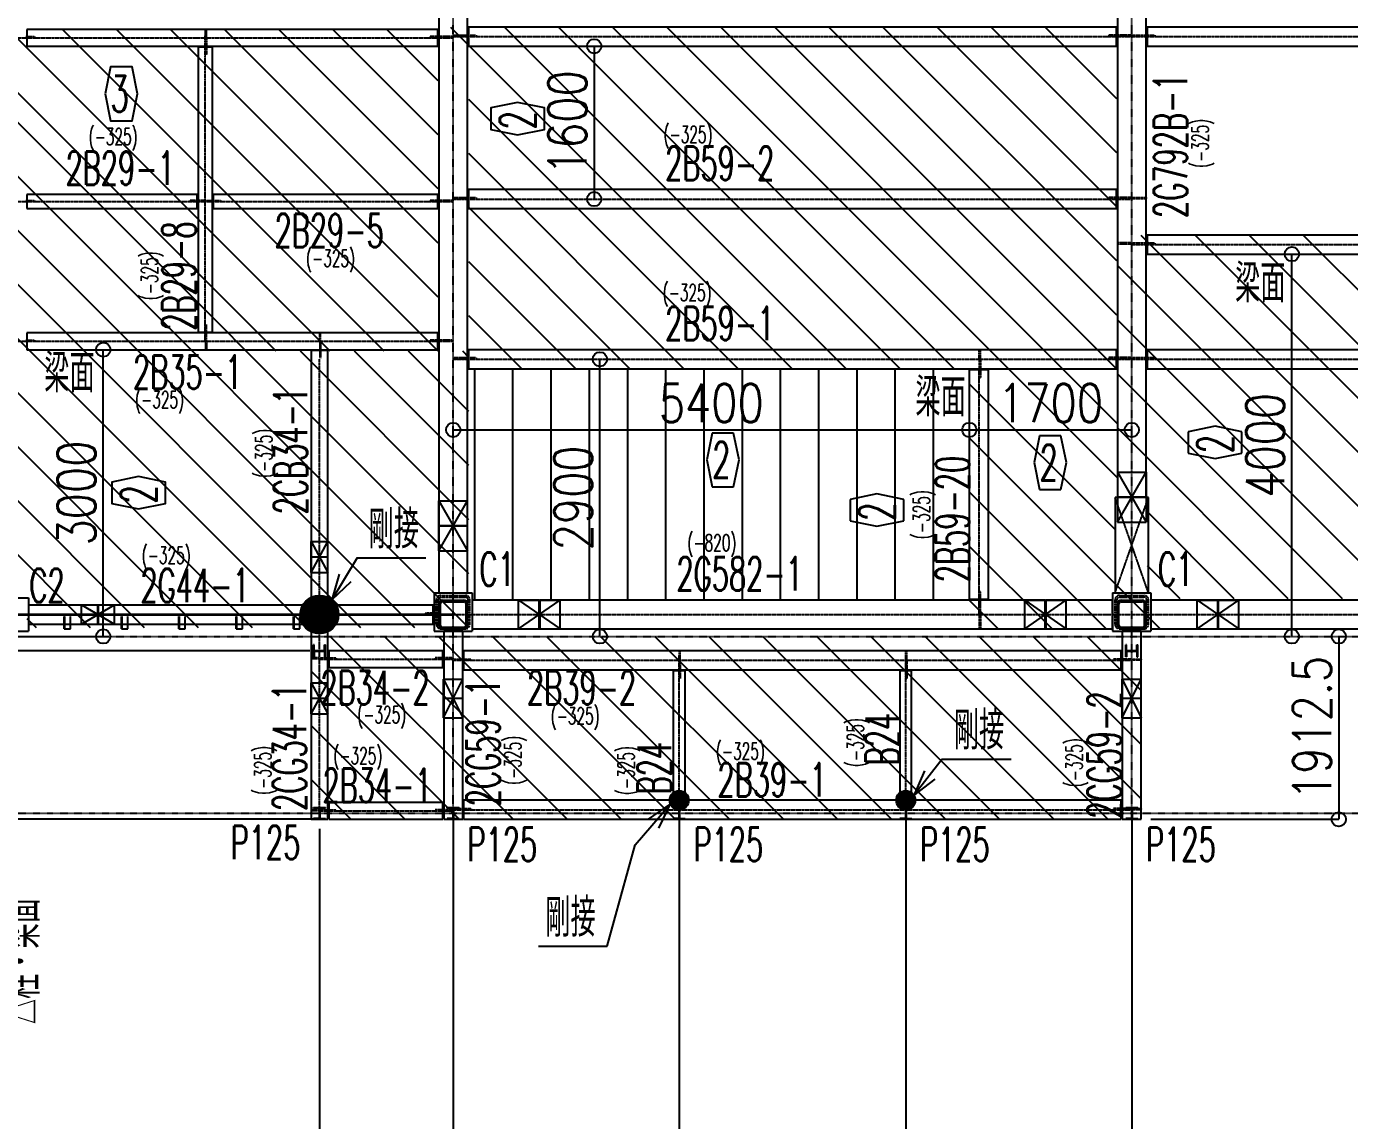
# Model space of a CAD drawing. Header units: millimetres. Extents: x -87051 to 180003, y -2961 to 97158.
# Drawn here: x -79841 to -65997, y 13287 to 24732 of the extents above; entities that cross this region are included whole.
import ezdxf
from ezdxf.enums import TextEntityAlignment as Align

# ---------------------------------------------------------------- set-up
doc = ezdxf.new("R2010")
doc.units = ezdxf.units.MM
doc.header["$LTSCALE"] = 0.2
doc.linetypes.add('CENTER', pattern=[2, 1.25, -0.25, 0.25, -0.25])
doc.linetypes.add('HIDDEN', pattern=[0.375, 0.25, -0.125])
doc.layers.add('梁側', color=7, linetype='Continuous')
doc.styles.get("Standard").update_dxf_attribs({"font": 'simplex.shx', "width": 0.8, "height": 700, "bigfont": 'extfont2.shx'})

msp = doc.modelspace()

# ---------------------------------------------------------------- linework, layer by layer
at = {"color": 8, "linetype": 'CENTER'}
for p, q in [((-75376, 16438.1), (-75376, 49550.6)), ((-68276, 16438.1), (-68276, 49550.6)), ((-80226, 18350.6), (-30273.8, 18350.6)), ((-80226, 16500.6), (-30273.8, 16500.6))]:
    msp.add_line(p, q, dxfattribs=at)
at = {"color": 8, "linetype": 'Continuous'}
for p, q in [((-75526, 28695.6), (-75526, 19510.6)), ((-75226, 19510.6), (-75226, 28695.6)), ((-68426, 28395.6), (-68426, 19810.6)), ((-68126, 19810.6), (-68126, 28395.6)), ((-80029.9, 24700.6), (-76667.4, 21338.1)), ((-79836, 24700.6), (-79836, 24525.6)), ((-75536, 24700.6), (-79836, 24700.6)), ((-79464.2, 24700.6), (-76101.7, 21338.1)), ((-78898.5, 24700.6), (-75536, 21338.1)), ((-78332.9, 24700.6), (-75536, 21903.8)), ((-77767.2, 24700.6), (-75536, 22469.5)), ((-77201.5, 24700.6), (-75536, 23035.2)), ((-76635.8, 24700.6), (-75536, 23600.9)), ((-76070.1, 24700.6), (-75536, 24166.5)), ((-75536, 24525.6), (-75536, 24700.6)), ((-75404.7, 24725.6), (-71830.2, 21151.1)), ((-75226, 24642.6), (-75216, 24642.6)), ((-75216, 24725.6), (-75216, 24525.6)), ((-68436, 24725.6), (-75216, 24725.6)), ((-74839, 24725.6), (-71264.5, 21151.1)), ((-74273.3, 24725.6), (-70698.8, 21151.1)), ((-73707.6, 24725.6), (-70133.1, 21151.1)), ((-73141.9, 24725.6), (-68426, 20009.7)), ((-72576.2, 24725.6), (-68426, 20575.4)), ((-72010.5, 24725.6), (-68436, 21151.1)), ((-71444.9, 24725.6), (-68436, 21716.8)), ((-70879.2, 24725.6), (-68436, 22282.5)), ((-70313.5, 24725.6), (-68436, 22848.2)), ((-69747.8, 24725.6), (-68436, 23413.9)), ((-69182.1, 24725.6), (-68436, 23979.5)), ((-68436, 24525.6), (-68436, 24725.6)), ((-68426, 24642.6), (-68436, 24642.6)), ((-68126, 24642.6), (-68116, 24642.6)), ((-68116, 24725.6), (-68116, 24525.6)), ((-60436, 24725.6), (-68116, 24725.6)), ((-79846, 24625.6), (-79836, 24625.6)), ((-79846, 24616.6), (-79836, 24616.6)), ((-79836, 24525.6), (-75536, 24525.6)), ((-77896, 24515.6), (-78045, 24515.6)), ((-78045, 24515.6), (-78045, 21535.6)), ((-77967.8, 24525.6), (-77967.8, 24515.6)), ((-77958.8, 24525.6), (-77958.8, 24515.6)), ((-77896, 21535.6), (-77896, 24515.6)), ((-75526, 24625.6), (-75536, 24625.6)), ((-75526, 24616.6), (-75536, 24616.6)), ((-75226, 24630.6), (-75216, 24630.6)), ((-75216, 24525.6), (-68436, 24525.6)), ((-73900.6, 24525.6), (-73900.6, 22925.6)), ((-68441.4, 24550.6), (-68436, 24545.2)), ((-68426, 24630.6), (-68436, 24630.6)), ((-68126, 24630.6), (-68116, 24630.6)), ((-68116, 24525.6), (-60436, 24525.6)), ((-80146, 24251.1), (-77233.1, 21338.1)), ((-75216, 23971.3), (-72395.8, 21151.1)), ((-80146, 23941.3), (-75215, 19010.2)), ((-75216, 23405.6), (-72961.5, 21151.1)), ((-80146, 23375.6), (-75215, 18444.5)), ((-75216, 23025.1), (-75216, 22826.1)), ((-68436, 23025.1), (-75216, 23025.1)), ((-68436, 22826.1), (-68436, 23025.1)), ((-79846, 22912.4), (-79836, 22912.4)), ((-79846, 22903.4), (-79836, 22903.4)), ((-79836, 22975.1), (-79836, 22826.1)), ((-78055, 22975.1), (-79836, 22975.1)), ((-78055, 22826.1), (-78055, 22975.1)), ((-78045, 22912.4), (-78055, 22912.4)), ((-78045, 22903.4), (-78055, 22903.4)), ((-77896, 22912.4), (-77886, 22912.4)), ((-77896, 22903.4), (-77886, 22903.4)), ((-77886, 22975.1), (-77886, 22826.1)), ((-75536, 22975.1), (-77886, 22975.1)), ((-75536, 22826.1), (-75536, 22975.1)), ((-75526, 22912.4), (-75536, 22912.4)), ((-75526, 22903.4), (-75536, 22903.4)), ((-75226, 22942.6), (-75216, 22942.6)), ((-75226, 22930.6), (-75216, 22930.6)), ((-68426, 22942.6), (-68436, 22942.6)), ((-68426, 22930.6), (-68436, 22930.6)), ((-80146, 22809.9), (-75780.6, 18444.5)), ((-79836, 22826.1), (-78055, 22826.1)), ((-77886, 22826.1), (-75536, 22826.1)), ((-75216, 22839.9), (-73527.2, 21151.1)), ((-75216, 22826.1), (-68436, 22826.1)), ((-68179.8, 22549.6), (-64379.2, 18748.9)), ((-68126, 22467.1), (-68116, 22467.1)), ((-68126, 22455.1), (-68116, 22455.1)), ((-68116, 22549.6), (-68116, 22350.6)), ((-60436, 22549.6), (-68116, 22549.6)), ((-67614.2, 22549.6), (-63813.5, 18748.9)), ((-67048.5, 22549.6), (-63247.8, 18748.9)), ((-66482.8, 22549.6), (-62682.1, 18748.9)), ((-68116, 22350.6), (-60436, 22350.6)), ((-66600.2, 18350.6), (-66600.2, 22350.6)), ((-80146, 22244.2), (-76346.3, 18444.5)), ((-75216, 22274.3), (-74092.9, 21151.1)), ((-68426, 22230.1), (-64944.9, 18748.9)), ((-80146, 21678.6), (-76912, 18444.5)), ((-75216, 21708.6), (-74658.6, 21151.1)), ((-68426, 21664.4), (-65510.5, 18748.9)), ((-79836, 21525.6), (-79836, 21350.6)), ((-75536, 21525.6), (-79836, 21525.6)), ((-78045, 21535.6), (-77896, 21535.6)), ((-77967.8, 21525.6), (-77967.8, 21535.6)), ((-77958.8, 21525.6), (-77958.8, 21535.6)), ((-75536, 21350.6), (-75536, 21525.6)), ((-79846, 21450.6), (-79836, 21450.6)), ((-79846, 21441.6), (-79836, 21441.6)), ((-79836, 21350.6), (-75536, 21350.6)), ((-79037.9, 18350.6), (-79037.9, 21350.6)), ((-76977.2, 21338.1), (-75215, 19575.9)), ((-76689, 21340.6), (-76863, 21340.6)), ((-76863, 21340.6), (-76863, 19185.1)), ((-76773, 21350.6), (-76773, 21340.6)), ((-76764, 21350.6), (-76764, 21340.6)), ((-76689, 19185.1), (-76689, 21340.6)), ((-76411.5, 21338.1), (-75215, 20141.6)), ((-75845.8, 21338.1), (-75215, 20707.3)), ((-75526, 21450.6), (-75536, 21450.6)), ((-75526, 21441.6), (-75536, 21441.6)), ((-75280.1, 21338.1), (-75215, 21273)), ((-75216, 21350.1), (-75216, 21151.1)), ((-68436, 21350.1), (-75216, 21350.1)), ((-68436, 21151.1), (-68436, 21350.1)), ((-68116, 21350.1), (-68116, 21151.1)), ((-60436, 21350.1), (-68116, 21350.1)), ((-75226, 21267.6), (-75216, 21267.6)), ((-75226, 21255.6), (-75216, 21255.6)), ((-73841.1, 18350.6), (-73841.1, 21250.6)), ((-68426, 21267.6), (-68436, 21267.6)), ((-68426, 21255.6), (-68436, 21255.6)), ((-68126, 21267.6), (-68116, 21267.6)), ((-68126, 21255.6), (-68116, 21255.6)), ((-80146, 21112.9), (-77477.7, 18444.5)), ((-75216, 21151.1), (-68436, 21151.1)), ((-75150.5, 18740.6), (-75150.5, 21151.1)), ((-74750.5, 18740.6), (-74750.5, 21151.1)), ((-74350.5, 18740.6), (-74350.5, 21151.1)), ((-73950.5, 18740.6), (-73950.5, 21151.1)), ((-73550.5, 18740.6), (-73550.5, 21151.1)), ((-73150.5, 18740.6), (-73150.5, 21151.1)), ((-72750.5, 18740.6), (-72750.5, 21151.1)), ((-72350.5, 18740.6), (-72350.5, 21151.1)), ((-71950.5, 18740.6), (-71950.5, 21151.1)), ((-71550.5, 18740.6), (-71550.5, 21151.1)), ((-71150.5, 18740.6), (-71150.5, 21151.1)), ((-70750.5, 18740.6), (-70750.5, 21151.1)), ((-70350.5, 18740.6), (-70350.5, 21151.1)), ((-69777, 21141.1), (-69976, 21141.1)), ((-69976, 21141.1), (-69976, 18740.6)), ((-69871.5, 21151.1), (-69871.5, 21141.1)), ((-69859.5, 21151.1), (-69859.5, 21141.1)), ((-69777, 21141.1), (-69777, 18740.6)), ((-68426, 21098.8), (-66076.2, 18748.9)), ((-68116, 21151.1), (-60436, 21151.1)), ((-69976, 20994.1), (-68451, 19469.1)), ((-80146, 20547.2), (-78043.4, 18444.5)), ((-75376, 20511.9), (-69976, 20511.9)), ((-69976, 20511.9), (-68276, 20511.9)), ((-68426, 20533.1), (-66641.9, 18748.9)), ((-69976, 20428.4), (-67978.3, 18430.6)), ((-80146, 19981.5), (-78609.1, 18444.5)), ((-68426, 20070.6), (-68126, 20070.6)), ((-68426, 20070.6), (-68426, 19545.6)), ((-68426, 20070.6), (-68126, 19545.6)), ((-68426, 19545.6), (-68126, 20070.6)), ((-68126, 20070.6), (-68126, 19545.6)), ((-69976, 19862.7), (-68544, 18430.6)), ((-68101, 19805.6), (-68451, 19805.6)), ((-68451, 19805.6), (-68451, 18805.6)), ((-68426, 19810.6), (-68126, 19810.6)), ((-68101, 18805.6), (-68101, 19805.6)), ((-75526, 19770.6), (-75226, 19770.6)), ((-75526, 19245.6), (-75526, 19770.6)), ((-75526, 19245.6), (-75226, 19770.6)), ((-75526, 19770.6), (-75226, 19245.6)), ((-75226, 19245.6), (-75226, 19770.6)), ((-68426, 19545.6), (-68126, 19545.6)), ((-68116, 19657.4), (-67207.6, 18748.9)), ((-80146, 19415.8), (-79174.8, 18444.5)), ((-75526, 19510.6), (-75226, 19510.6)), ((-75226, 19505.6), (-75526, 19505.6)), ((-75526, 19505.6), (-75526, 18805.6)), ((-75226, 18805.6), (-75226, 19505.6)), ((-76863.5, 19345.1), (-76688.5, 19345.1)), ((-76863.5, 19020.1), (-76863.5, 19345.1)), ((-76863.5, 19020.1), (-76688.5, 19345.1)), ((-76863.5, 19345.1), (-76688.5, 19020.1)), ((-76688.5, 19020.1), (-76688.5, 19345.1)), ((-75526, 19245.6), (-75226, 19245.6)), ((-69976, 19297), (-69109.7, 18430.6)), ((-76863, 19185.1), (-76689, 19185.1)), ((-76689, 19180.1), (-76863, 19180.1)), ((-76863, 19180.1), (-76863, 18679.6)), ((-76689, 18679.6), (-76689, 19180.1)), ((-76381.3, 19171.9), (-76646.9, 18732.8)), ((-76381.3, 19171.9), (-75661.3, 19171.9)), ((-76863.5, 19020.1), (-76688.5, 19020.1)), ((-76568.9, 19001.8), (-76646.9, 18732.8)), ((-68116, 19091.7), (-67773.3, 18748.9)), ((-76646.9, 18732.8), (-76444.9, 18926.7)), ((-80171, 18755.6), (-79821, 18755.6)), ((-79821, 18755.6), (-79821, 18405.6)), ((-76976, 18584.9), (-76780.8, 18780.1)), ((-76975.8, 18570.9), (-76766.8, 18779.9)), ((-76975.1, 18600), (-76795.9, 18779.1)), ((-76974.8, 18557.8), (-76753.7, 18778.9)), ((-76973, 18545.5), (-76741.4, 18777.1)), ((-76972.7, 18616.5), (-76812.4, 18776.8)), ((-76970.6, 18533.7), (-76729.7, 18774.7)), ((-76968.4, 18634.9), (-76830.9, 18772.5)), ((-76967.6, 18522.6), (-76718.5, 18771.7)), ((-76964.1, 18512), (-76707.9, 18768.1)), ((-76960.8, 18656.6), (-76852.6, 18764.9)), ((-76960.1, 18501.8), (-76697.7, 18764.2)), ((-76955.6, 18492.1), (-76688, 18759.7)), ((-76950.8, 18482.8), (-76678.8, 18754.9)), ((-76945.9, 18685.7), (-76881.6, 18750)), ((-76945.5, 18473.9), (-76669.9, 18749.6)), ((-76939.9, 18465.4), (-76661.4, 18744)), ((-76933.9, 18457.3), (-76653.2, 18738)), ((-76927.5, 18449.5), (-76645.5, 18731.6)), ((-76920.8, 18442.1), (-76638, 18724.9)), ((-76913.7, 18435), (-76631, 18717.8)), ((-76906.3, 18428.3), (-76624.3, 18710.4)), ((-76898.5, 18422), (-76617.9, 18702.6)), ((-76890.3, 18416), (-76611.9, 18694.4)), ((-75576, 18805.6), (-75176, 18805.6)), ((-75576, 18805.6), (-75576, 18405.6)), ((-75526, 18805.6), (-75226, 18805.6)), ((-75526, 18470.6), (-75526, 18690.6)), ((-75510, 18470.6), (-75510, 18690.6)), ((-75486, 18730.6), (-75266, 18730.6)), ((-75486, 18714.6), (-75266, 18714.6)), ((-75242, 18470.6), (-75242, 18690.6)), ((-75226, 18470.6), (-75226, 18690.6)), ((-75176, 18805.6), (-75176, 18405.6)), ((-75176, 18730.6), (-75176, 18430.6)), ((-74476, 18730.6), (-75176, 18730.6)), ((-74691, 18730.6), (-74256, 18730.6)), ((-74691, 18430.6), (-74691, 18730.6)), ((-74691, 18430.6), (-74256, 18730.6)), ((-74691, 18730.6), (-74256, 18430.6)), ((-74476, 18430.6), (-74476, 18730.6)), ((-74471, 18730.6), (-74471, 18430.6)), ((-69181, 18730.6), (-74471, 18730.6)), ((-74256, 18430.6), (-74256, 18730.6)), ((-69976, 18740.6), (-69777, 18740.6)), ((-69976, 18731.3), (-69675.3, 18430.6)), ((-69871.5, 18730.6), (-69871.5, 18740.6)), ((-69859.5, 18730.6), (-69859.5, 18740.6)), ((-69396, 18730.6), (-68961, 18730.6)), ((-69396, 18430.6), (-69396, 18730.6)), ((-69396, 18430.6), (-68961, 18730.6)), ((-69396, 18730.6), (-68961, 18430.6)), ((-69181, 18430.6), (-69181, 18730.6)), ((-69176, 18730.6), (-69176, 18430.6)), ((-68476, 18730.6), (-69176, 18730.6)), ((-68961, 18430.6), (-68961, 18730.6)), ((-68476, 18805.6), (-68076, 18805.6)), ((-68476, 18805.6), (-68476, 18405.6)), ((-68476, 18430.6), (-68476, 18730.6)), ((-68451, 18805.6), (-68101, 18805.6)), ((-68426, 18470.6), (-68426, 18690.6)), ((-68410, 18470.6), (-68410, 18690.6)), ((-68386, 18730.6), (-68166, 18730.6)), ((-68386, 18714.6), (-68166, 18714.6)), ((-68142, 18470.6), (-68142, 18690.6)), ((-68126, 18470.6), (-68126, 18690.6)), ((-68076, 18805.6), (-68076, 18405.6)), ((-68076, 18730.6), (-68076, 18430.6)), ((-67376, 18730.6), (-68076, 18730.6)), ((-67591, 18730.6), (-67156, 18730.6)), ((-67591, 18430.6), (-67591, 18730.6)), ((-67591, 18430.6), (-67156, 18730.6)), ((-67591, 18730.6), (-67156, 18430.6)), ((-67376, 18430.6), (-67376, 18730.6)), ((-67371, 18730.6), (-67371, 18430.6)), ((-61181, 18730.6), (-67371, 18730.6)), ((-67156, 18430.6), (-67156, 18730.6)), ((-79996, 18584.1), (-75376, 18584.1)), ((-79996, 18576.1), (-75376, 18576.1)), ((-79821, 18679.6), (-79821, 18480.6)), ((-79096, 18679.6), (-79821, 18679.6)), ((-79266, 18680.1), (-78921, 18680.1)), ((-79266, 18480.1), (-79266, 18680.1)), ((-79266, 18480.1), (-78921, 18680.1)), ((-79266, 18680.1), (-78921, 18480.1)), ((-79096, 18480.6), (-79096, 18679.6)), ((-79091, 18679.6), (-79091, 18480.6)), ((-75586, 18679.6), (-79091, 18679.6)), ((-78921, 18480.1), (-78921, 18680.1)), ((-76881.8, 18410.4), (-76606.3, 18685.9)), ((-76872.9, 18405.1), (-76601.1, 18677)), ((-76863.6, 18400.3), (-76596.2, 18667.7)), ((-76863, 18679.6), (-76689, 18679.6)), ((-76853.9, 18395.9), (-76591.8, 18658)), ((-76843.7, 18391.9), (-76587.8, 18647.8)), ((-76833.1, 18388.4), (-76584.3, 18637.1)), ((-76821.9, 18385.4), (-76581.4, 18626)), ((-76810.2, 18383), (-76579, 18614.2)), ((-76797.8, 18381.3), (-76577.2, 18601.8)), ((-76784.6, 18380.3), (-76576.2, 18588.7)), ((-76780.5, 18679.6), (-76771.5, 18679.6)), ((-76770.6, 18380.2), (-76576.1, 18574.7)), ((-76755.5, 18381.2), (-76577.1, 18559.5)), ((-75586, 18480.6), (-75586, 18679.6)), ((-75576, 18596.1), (-75586, 18596.1)), ((-75576, 18584.1), (-75586, 18584.1)), ((-79836, 18540.1), (-79740.4, 18444.5)), ((-79821, 18480.6), (-79096, 18480.6)), ((-79446, 18430.6), (-79446, 18480.6)), ((-79446, 18430.6), (-79381, 18430.6)), ((-79440, 18430.6), (-79440, 18480.6)), ((-79381, 18430.6), (-79381, 18480.6)), ((-79266, 18480.1), (-78921, 18480.1)), ((-79091, 18480.6), (-75586, 18480.6)), ((-78846, 18430.6), (-78846, 18480.6)), ((-78846, 18430.6), (-78781, 18430.6)), ((-78840, 18430.6), (-78840, 18480.6)), ((-78781, 18430.6), (-78781, 18480.6)), ((-78246, 18430.6), (-78246, 18480.6)), ((-78246, 18430.6), (-78181, 18430.6)), ((-78240, 18430.6), (-78240, 18480.6)), ((-78181, 18430.6), (-78181, 18480.6)), ((-77646, 18430.6), (-77646, 18480.6)), ((-77646, 18430.6), (-77581, 18430.6)), ((-77640, 18430.6), (-77640, 18480.6)), ((-77581, 18430.6), (-77581, 18480.6)), ((-77046, 18430.6), (-77046, 18480.6)), ((-77046, 18430.6), (-76981, 18430.6)), ((-77040, 18430.6), (-77040, 18480.6)), ((-76981, 18430.6), (-76981, 18480.6)), ((-76689, 18480.6), (-76863, 18480.6)), ((-76863, 18480.6), (-76863, 17705.6)), ((-76782, 18480.6), (-76770, 18480.6)), ((-76738.9, 18383.6), (-76579.5, 18543)), ((-76720.3, 18388), (-76584, 18524.4)), ((-76698.4, 18395.8), (-76591.7, 18502.5)), ((-76689, 17705.6), (-76689, 18480.6)), ((-76668.7, 18411.4), (-76607.3, 18472.8)), ((-75486, 18446.6), (-75266, 18446.6)), ((-75486, 18430.6), (-75266, 18430.6)), ((-75176, 18430.6), (-74476, 18430.6)), ((-74691, 18430.6), (-74256, 18430.6)), ((-74471, 18430.6), (-69181, 18430.6)), ((-69396, 18430.6), (-68961, 18430.6)), ((-69176, 18430.6), (-68476, 18430.6)), ((-68386, 18446.6), (-68166, 18446.6)), ((-68386, 18430.6), (-68166, 18430.6)), ((-68076, 18430.6), (-67376, 18430.6)), ((-67591, 18430.6), (-67156, 18430.6)), ((-67371, 18430.6), (-61181, 18430.6)), ((-80171, 18405.6), (-79821, 18405.6)), ((-80126, 18350.6), (-79037.9, 18350.6)), ((-76661.8, 18350.6), (-74749.3, 16438.1)), ((-76096.1, 18350.6), (-74183.6, 16438.1)), ((-75576, 18405.6), (-75176, 18405.6)), ((-75530.5, 18350.6), (-73618, 16438.1)), ((-75276.5, 18405.6), (-75475.5, 18405.6)), ((-75475.5, 18405.6), (-75475.5, 17705.6)), ((-75276.5, 17705.6), (-75276.5, 18405.6)), ((-74964.8, 18350.6), (-73052.3, 16438.1)), ((-74399.1, 18350.6), (-72486.6, 16438.1)), ((-73833.4, 18350.6), (-71920.9, 16438.1)), ((-73267.7, 18350.6), (-71355.2, 16438.1)), ((-72702, 18350.6), (-70789.5, 16438.1)), ((-72136.3, 18350.6), (-70223.8, 16438.1)), ((-71570.7, 18350.6), (-69658.2, 16438.1)), ((-71005, 18350.6), (-69092.5, 16438.1)), ((-70439.3, 18350.6), (-68526.8, 16438.1)), ((-69873.6, 18350.6), (-68176.5, 16653.6)), ((-69307.9, 18350.6), (-68176.5, 17219.2)), ((-68742.2, 18350.6), (-68176.5, 17784.9)), ((-68476, 18405.6), (-68076, 18405.6)), ((-68176.5, 18405.6), (-68375.5, 18405.6)), ((-68375.5, 18405.6), (-68375.5, 17705.6)), ((-68176.5, 17705.6), (-68176.5, 18405.6)), ((-66110.4, 18350.6), (-66110.4, 16438.1)), ((-76876, 18200.6), (-81026, 18200.6)), ((-76838.5, 18138.1), (-76838.5, 18263.1)), ((-76829.5, 18263.1), (-76838.5, 18263.1)), ((-76829.5, 18138.1), (-76838.5, 18138.1)), ((-76829.5, 18211.9), (-76829.5, 18263.1)), ((-76829.5, 18189.4), (-76829.5, 18138.1)), ((-76821.5, 18203.9), (-76730.5, 18203.9)), ((-76821.5, 18197.4), (-76730.5, 18197.4)), ((-76722.5, 18263.1), (-76713.5, 18263.1)), ((-76722.5, 18211.9), (-76722.5, 18263.1)), ((-76722.5, 18189.4), (-76722.5, 18138.1)), ((-76722.5, 18138.1), (-76713.5, 18138.1)), ((-76713.5, 18138.1), (-76713.5, 18263.1)), ((-76679, 18200.6), (-76679, 18026.6)), ((-75485.5, 18200.6), (-76679, 18200.6)), ((-75485.5, 18026.6), (-75485.5, 18200.6)), ((-75266.5, 18200.6), (-75266.5, 18001.6)), ((-68385.5, 18200.6), (-75266.5, 18200.6)), ((-68385.5, 18001.6), (-68385.5, 18200.6)), ((-68338.5, 18138.1), (-68338.5, 18263.1)), ((-68329.5, 18263.1), (-68338.5, 18263.1)), ((-68329.5, 18138.1), (-68338.5, 18138.1)), ((-68329.5, 18211.9), (-68329.5, 18263.1)), ((-68329.5, 18189.4), (-68329.5, 18138.1)), ((-68321.5, 18203.9), (-68230.5, 18203.9)), ((-68321.5, 18197.4), (-68230.5, 18197.4)), ((-68222.5, 18263.1), (-68213.5, 18263.1)), ((-68222.5, 18211.9), (-68222.5, 18263.1)), ((-68222.5, 18189.4), (-68222.5, 18138.1)), ((-68222.5, 18138.1), (-68213.5, 18138.1)), ((-68213.5, 18138.1), (-68213.5, 18263.1)), ((-76689, 18125.6), (-76679, 18125.6)), ((-76689, 18116.6), (-76679, 18116.6)), ((-76679, 18026.6), (-75485.5, 18026.6)), ((-75475.5, 18125.6), (-75485.5, 18125.6)), ((-75475.5, 18116.6), (-75485.5, 18116.6)), ((-75276.5, 18113.6), (-75266.5, 18113.6)), ((-75276.5, 18104.6), (-75266.5, 18104.6)), ((-75266.5, 18001.6), (-68385.5, 18001.6)), ((-73008.5, 18001.6), (-73008.5, 17991.6)), ((-72999.5, 18001.6), (-72999.5, 17991.6)), ((-70638.5, 18001.6), (-70638.5, 17991.6)), ((-70629.5, 18001.6), (-70629.5, 17991.6)), ((-68375.5, 18113.6), (-68385.5, 18113.6)), ((-68375.5, 18104.6), (-68385.5, 18104.6)), ((-76863.5, 17865.6), (-76688.5, 17865.6)), ((-76863.5, 17540.6), (-76863.5, 17865.6)), ((-76863.5, 17540.6), (-76688.5, 17865.6)), ((-76863.5, 17865.6), (-76688.5, 17540.6)), ((-76863, 17986.1), (-75315, 16438.1)), ((-76688.5, 17540.6), (-76688.5, 17865.6)), ((-75476, 17905.6), (-75276, 17905.6)), ((-75476, 17500.6), (-75476, 17905.6)), ((-75476, 17500.6), (-75276, 17905.6)), ((-75476, 17905.6), (-75276, 17500.6)), ((-75276, 17500.6), (-75276, 17905.6)), ((-72949, 17991.6), (-73073, 17991.6)), ((-73073, 17991.6), (-73073, 16637.1)), ((-72949, 16637.1), (-72949, 17991.6)), ((-70579, 17991.6), (-70703, 17991.6)), ((-70703, 17991.6), (-70703, 16637.1)), ((-70579, 16637.1), (-70579, 17991.6)), ((-68376, 17905.6), (-68176, 17905.6)), ((-68376, 17500.6), (-68376, 17905.6)), ((-68376, 17500.6), (-68176, 17905.6)), ((-68376, 17905.6), (-68176, 17500.6)), ((-68176, 17500.6), (-68176, 17905.6)), ((-76863, 17705.6), (-76689, 17705.6)), ((-76689, 17700.6), (-76863, 17700.6)), ((-76863, 17700.6), (-76863, 16438.1)), ((-76689, 16438.1), (-76689, 17700.6)), ((-75475.5, 17705.6), (-75276.5, 17705.6)), ((-75276.5, 17700.6), (-75475.5, 17700.6)), ((-75475.5, 17700.6), (-75475.5, 16438.1)), ((-75276.5, 16438.1), (-75276.5, 17700.6)), ((-68375.5, 17705.6), (-68176.5, 17705.6)), ((-68176.5, 17700.6), (-68375.5, 17700.6)), ((-68375.5, 17700.6), (-68375.5, 16438.1)), ((-68176.5, 16438.1), (-68176.5, 17700.6)), ((-76863.5, 17540.6), (-76688.5, 17540.6)), ((-75476, 17500.6), (-75276, 17500.6)), ((-68376, 17500.6), (-68176, 17500.6)), ((-76863, 17420.5), (-75880.7, 16438.1)), ((-70258.1, 17068.8), (-70555.3, 16688.6)), ((-70258.1, 17068.8), (-69538.1, 17068.8)), ((-70445.8, 16946.3), (-70555.3, 16688.6)), ((-76863, 16854.8), (-76446.4, 16438.1)), ((-70555.3, 16688.6), (-70331.6, 16857)), ((-75266.5, 16637.1), (-75266.5, 16438.1)), ((-68385.5, 16637.1), (-75266.5, 16637.1)), ((-73110.9, 16641.8), (-73015.7, 16737)), ((-73110.6, 16627.9), (-73001.9, 16736.7)), ((-73108.8, 16658), (-73031.9, 16734.9)), ((-73108.7, 16615.7), (-72989.6, 16734.8)), ((-73105.6, 16604.6), (-72978.6, 16731.7)), ((-73101.7, 16679.2), (-73053.2, 16727.8)), ((-73101.5, 16594.6), (-72968.5, 16727.6)), ((-73096.6, 16585.4), (-72959.3, 16722.7)), ((-73090.9, 16576.9), (-72950.9, 16717)), ((-73084.5, 16569.2), (-72943.2, 16710.5)), ((-73077.3, 16562.2), (-72936.2, 16703.4)), ((-73073, 16637.1), (-72949, 16637.1)), ((-73069.5, 16556), (-72929.9, 16695.5)), ((-73060.9, 16550.4), (-72924.3, 16686.9)), ((-73051.5, 16545.7), (-72919.6, 16677.5)), ((-73041.2, 16541.8), (-72915.7, 16667.3)), ((-73029.9, 16538.9), (-72912.8, 16656)), ((-73017.4, 16537.3), (-72911.2, 16643.5)), ((-73015.5, 16637.1), (-73006.5, 16637.1)), ((-73003.1, 16537.4), (-72911.4, 16629.2)), ((-70740.9, 16641.8), (-70645.7, 16737)), ((-70740.6, 16627.9), (-70631.9, 16736.7)), ((-70738.8, 16658), (-70661.9, 16734.9)), ((-70738.7, 16615.7), (-70619.6, 16734.8)), ((-70735.6, 16604.6), (-70608.6, 16731.7)), ((-70731.7, 16679.2), (-70683.2, 16727.8)), ((-70731.5, 16594.6), (-70598.5, 16727.6)), ((-70726.6, 16585.4), (-70589.3, 16722.7)), ((-70720.9, 16576.9), (-70580.9, 16717)), ((-70714.5, 16569.2), (-70573.2, 16710.5)), ((-70707.3, 16562.2), (-70566.2, 16703.4)), ((-70703, 16637.1), (-70579, 16637.1)), ((-70699.5, 16556), (-70559.9, 16695.5)), ((-70690.9, 16550.4), (-70554.3, 16686.9)), ((-70681.5, 16545.7), (-70549.6, 16677.5)), ((-70671.2, 16541.8), (-70545.7, 16667.3)), ((-70659.9, 16538.9), (-70542.8, 16656)), ((-70647.4, 16537.3), (-70541.2, 16643.5)), ((-70645.5, 16637.1), (-70636.5, 16637.1)), ((-70633.1, 16537.4), (-70541.4, 16629.2)), ((-68385.5, 16438.1), (-68385.5, 16637.1)), ((-76838.5, 16563.1), (-76713.5, 16563.1)), ((-76838.5, 16554.1), (-76838.5, 16563.1)), ((-76787.3, 16554.1), (-76838.5, 16554.1)), ((-76779.3, 16546.1), (-76779.3, 16455.1)), ((-76772.8, 16546.1), (-76772.8, 16455.1)), ((-76764.8, 16554.1), (-76713.5, 16554.1)), ((-76713.5, 16554.1), (-76713.5, 16563.1)), ((-76689, 16537.1), (-76679, 16537.1)), ((-76689, 16528.1), (-76679, 16528.1)), ((-76679, 16612.1), (-76679, 16438.1)), ((-75485.5, 16612.1), (-76679, 16612.1)), ((-75485.5, 16438.1), (-75485.5, 16612.1)), ((-75475.5, 16537.1), (-75485.5, 16537.1)), ((-75475.5, 16528.1), (-75485.5, 16528.1)), ((-75438.5, 16563.1), (-75313.5, 16563.1)), ((-75438.5, 16554.1), (-75438.5, 16563.1)), ((-75387.3, 16554.1), (-75438.5, 16554.1)), ((-75379.3, 16546.1), (-75379.3, 16455.1)), ((-75372.8, 16546.1), (-75372.8, 16455.1)), ((-75364.8, 16554.1), (-75313.5, 16554.1)), ((-75313.5, 16554.1), (-75313.5, 16563.1)), ((-75276.5, 16550.1), (-75266.5, 16550.1)), ((-75276.5, 16541.1), (-75266.5, 16541.1)), ((-73471.3, 16169.8), (-73103.4, 16598.9)), ((-73103.4, 16598.9), (-73334.5, 16440.7)), ((-73224.5, 16346.4), (-73103.4, 16598.9)), ((-73073.5, 16563.1), (-72948.5, 16563.1)), ((-73073.5, 16554.1), (-73073.5, 16563.1)), ((-73022.3, 16554.1), (-73073.5, 16554.1)), ((-73014.3, 16546.1), (-73014.3, 16455.1)), ((-73007.8, 16546.1), (-73007.8, 16455.1)), ((-72999.8, 16554.1), (-72948.5, 16554.1)), ((-72986.2, 16540.3), (-72914.2, 16612.2)), ((-72962.7, 16549.6), (-72923.5, 16588.8)), ((-72948.5, 16554.1), (-72948.5, 16563.1)), ((-70703.5, 16563.1), (-70578.5, 16563.1)), ((-70703.5, 16554.1), (-70703.5, 16563.1)), ((-70652.3, 16554.1), (-70703.5, 16554.1)), ((-70644.3, 16546.1), (-70644.3, 16455.1)), ((-70637.8, 16546.1), (-70637.8, 16455.1)), ((-70629.8, 16554.1), (-70578.5, 16554.1)), ((-70616.2, 16540.3), (-70544.2, 16612.2)), ((-70592.7, 16549.6), (-70553.5, 16588.8)), ((-70578.5, 16554.1), (-70578.5, 16563.1)), ((-68375.5, 16550.1), (-68385.5, 16550.1)), ((-68375.5, 16541.1), (-68385.5, 16541.1)), ((-68338.5, 16563.1), (-68213.5, 16563.1)), ((-68338.5, 16554.1), (-68338.5, 16563.1)), ((-68287.3, 16554.1), (-68338.5, 16554.1)), ((-68279.3, 16546.1), (-68279.3, 16455.1)), ((-68272.8, 16546.1), (-68272.8, 16455.1)), ((-68264.8, 16554.1), (-68213.5, 16554.1)), ((-68213.5, 16554.1), (-68213.5, 16563.1)), ((-76779, 16438.1), (-82171.4, 16438.1)), ((-76863, 16438.1), (-76689, 16438.1)), ((-76838.5, 16447.1), (-76838.5, 16438.1)), ((-76787.3, 16447.1), (-76838.5, 16447.1)), ((-76838.5, 16438.1), (-76713.5, 16438.1)), ((-76776, 16338.1), (-76776, 12655.7)), ((-76776, 16338.1), (-76776, 12655.7)), ((-76764.8, 16447.1), (-76713.5, 16447.1)), ((-76713.5, 16447.1), (-76713.5, 16438.1)), ((-76679, 16438.1), (-75485.5, 16438.1)), ((-75475.5, 16438.1), (-75276.5, 16438.1)), ((-75438.5, 16447.1), (-75438.5, 16438.1)), ((-75387.3, 16447.1), (-75438.5, 16447.1)), ((-75438.5, 16438.1), (-75313.5, 16438.1)), ((-75376, 16438.1), (-75376, 12038.1)), ((-75376, 16438.1), (-75376, 12038.1)), ((-75364.8, 16447.1), (-75313.5, 16447.1)), ((-75313.5, 16447.1), (-75313.5, 16438.1)), ((-75266.5, 16438.1), (-68385.5, 16438.1)), ((-73073.5, 16447.1), (-73073.5, 16438.1)), ((-73022.3, 16447.1), (-73073.5, 16447.1)), ((-73073.5, 16438.1), (-72948.5, 16438.1)), ((-73011, 16437.6), (-73011, 12655.7)), ((-73011, 16437.6), (-73011, 12655.7)), ((-72999.8, 16447.1), (-72948.5, 16447.1)), ((-72948.5, 16447.1), (-72948.5, 16438.1)), ((-70703.5, 16447.1), (-70703.5, 16438.1)), ((-70652.3, 16447.1), (-70703.5, 16447.1)), ((-70703.5, 16438.1), (-70578.5, 16438.1)), ((-70641, 16437.6), (-70641, 12655.7)), ((-70641, 16437.6), (-70641, 12655.7)), ((-70629.8, 16447.1), (-70578.5, 16447.1)), ((-70578.5, 16447.1), (-70578.5, 16438.1)), ((-68375.5, 16438.1), (-68176.5, 16438.1)), ((-68338.5, 16447.1), (-68338.5, 16438.1)), ((-68287.3, 16447.1), (-68338.5, 16447.1)), ((-68338.5, 16438.1), (-68213.5, 16438.1)), ((-68276, 16438.1), (-68276, 12038.1)), ((-68276, 16438.1), (-68276, 12038.1)), ((-68264.8, 16447.1), (-68213.5, 16447.1)), ((-68213.5, 16447.1), (-68213.5, 16438.1)), ((-68076.5, 16438.1), (-66110.4, 16438.1)), ((-73765, 15110.1), (-73471.3, 16169.8)), ((-74485, 15110.1), (-73765, 15110.1))]:
    msp.add_line(p, q, dxfattribs=at)
at = {"color": 8, "linetype": 'HIDDEN'}
for p, q in [((-77967.8, 24616.6), (-77967.8, 24700.6)), ((-77967.8, 24700.6), (-77958.8, 24700.6)), ((-77958.8, 24616.6), (-77958.8, 24700.6)), ((-75369.5, 24642.6), (-75226, 24642.6)), ((-75369.5, 24642.6), (-75369.5, 24630.6)), ((-75216, 24642.6), (-75136, 24642.6)), ((-75136, 24642.6), (-75136, 24630.6)), ((-68436, 24642.6), (-68516, 24642.6)), ((-68516, 24642.6), (-68516, 24630.6)), ((-68283, 24642.6), (-68426, 24642.6)), ((-68283, 24642.6), (-68283, 24630.6)), ((-68269, 24642.6), (-68126, 24642.6)), ((-68269, 24642.6), (-68269, 24630.6)), ((-68116, 24642.6), (-68036, 24642.6)), ((-68036, 24642.6), (-68036, 24630.6)), ((-79996, 24613.1), (-75376, 24613.1)), ((-79836, 24625.6), (-79756, 24625.6)), ((-79836, 24616.6), (-79756, 24616.6)), ((-79756, 24625.6), (-79756, 24616.6)), ((-77970.5, 21438.1), (-77970.5, 24638.1)), ((-77967.8, 24616.6), (-77958.8, 24616.6)), ((-77967.8, 24609.6), (-77967.8, 24525.6)), ((-77967.8, 24609.6), (-77958.8, 24609.6)), ((-77967.8, 24515.6), (-77967.8, 24435.6)), ((-77958.8, 24609.6), (-77958.8, 24525.6)), ((-77958.8, 24515.6), (-77958.8, 24435.6)), ((-75536, 24625.6), (-75616, 24625.6)), ((-75616, 24625.6), (-75616, 24616.6)), ((-75536, 24616.6), (-75616, 24616.6)), ((-75382.5, 24625.6), (-75526, 24625.6)), ((-75382.5, 24616.6), (-75526, 24616.6)), ((-75382.5, 24625.6), (-75382.5, 24616.6)), ((-75376, 24625.6), (-68276, 24625.6)), ((-75369.5, 24630.6), (-75226, 24630.6)), ((-75216, 24630.6), (-75136, 24630.6)), ((-68436, 24630.6), (-68516, 24630.6)), ((-68283, 24630.6), (-68426, 24630.6)), ((-68276, 24625.6), (-60276, 24625.6)), ((-68269, 24630.6), (-68126, 24630.6)), ((-68116, 24630.6), (-68036, 24630.6)), ((-77967.8, 24435.6), (-77958.8, 24435.6)), ((-79996, 22900.6), (-77696, 22900.6)), ((-79836, 22912.4), (-79756, 22912.4)), ((-79836, 22903.4), (-79756, 22903.4)), ((-79756, 22912.4), (-79756, 22903.4)), ((-78055, 22912.4), (-78135, 22912.4)), ((-78135, 22912.4), (-78135, 22903.4)), ((-78055, 22903.4), (-78135, 22903.4)), ((-77973.3, 22912.4), (-78045, 22912.4)), ((-77973.3, 22903.4), (-78045, 22903.4)), ((-77973.3, 22912.4), (-77973.3, 22903.4)), ((-77967.8, 22912.4), (-77896, 22912.4)), ((-77967.8, 22912.4), (-77967.8, 22903.4)), ((-77967.8, 22903.4), (-77896, 22903.4)), ((-77886, 22912.4), (-77806, 22912.4)), ((-77886, 22903.4), (-77806, 22903.4)), ((-77806, 22912.4), (-77806, 22903.4)), ((-77696, 22900.6), (-75376, 22900.6)), ((-75536, 22912.4), (-75616, 22912.4)), ((-75616, 22912.4), (-75616, 22903.4)), ((-75536, 22903.4), (-75616, 22903.4)), ((-75382.5, 22912.4), (-75526, 22912.4)), ((-75382.5, 22903.4), (-75526, 22903.4)), ((-75382.5, 22912.4), (-75382.5, 22903.4)), ((-75376, 22925.6), (-68276, 22925.6)), ((-75369.5, 22942.6), (-75226, 22942.6)), ((-75369.5, 22942.6), (-75369.5, 22930.6)), ((-75369.5, 22930.6), (-75226, 22930.6)), ((-75216, 22942.6), (-75136, 22942.6)), ((-75216, 22930.6), (-75136, 22930.6)), ((-75136, 22942.6), (-75136, 22930.6)), ((-68436, 22942.6), (-68516, 22942.6)), ((-68516, 22942.6), (-68516, 22930.6)), ((-68436, 22930.6), (-68516, 22930.6)), ((-68283, 22942.6), (-68426, 22942.6)), ((-68283, 22930.6), (-68426, 22930.6)), ((-68283, 22942.6), (-68283, 22930.6)), ((-68269, 22942.6), (-68126, 22942.6)), ((-68269, 22942.6), (-68269, 22930.6)), ((-68269, 22930.6), (-68126, 22930.6)), ((-68126, 22942.6), (-68126, 22930.6)), ((-68283, 22467.1), (-68426, 22467.1)), ((-68426, 22467.1), (-68426, 22455.1)), ((-68283, 22455.1), (-68426, 22455.1)), ((-68283, 22467.1), (-68283, 22455.1)), ((-68276, 22450.1), (-60276, 22450.1)), ((-68269, 22467.1), (-68126, 22467.1)), ((-68269, 22467.1), (-68269, 22455.1)), ((-68269, 22455.1), (-68126, 22455.1)), ((-68116, 22467.1), (-68036, 22467.1)), ((-68116, 22455.1), (-68036, 22455.1)), ((-68036, 22467.1), (-68036, 22455.1)), ((-77967.8, 21535.6), (-77967.8, 21615.6)), ((-77967.8, 21615.6), (-77958.8, 21615.6)), ((-77958.8, 21535.6), (-77958.8, 21615.6)), ((-77967.8, 21441.6), (-77967.8, 21525.6)), ((-77958.8, 21441.6), (-77958.8, 21525.6)), ((-76773, 21441.6), (-76773, 21525.6)), ((-76773, 21525.6), (-76764, 21525.6)), ((-76764, 21441.6), (-76764, 21525.6)), ((-79996, 21438.1), (-75376, 21438.1)), ((-79836, 21450.6), (-79756, 21450.6)), ((-79836, 21441.6), (-79756, 21441.6)), ((-79756, 21450.6), (-79756, 21441.6)), ((-77967.8, 21441.6), (-77958.8, 21441.6)), ((-77967.8, 21434.6), (-77967.8, 21350.6)), ((-77967.8, 21434.6), (-77958.8, 21434.6)), ((-77967.8, 21350.6), (-77958.8, 21350.6)), ((-77958.8, 21434.6), (-77958.8, 21350.6)), ((-76773, 21441.6), (-76764, 21441.6)), ((-76773, 21434.6), (-76773, 21350.6)), ((-76773, 21434.6), (-76764, 21434.6)), ((-76773, 21340.6), (-76773, 21260.6)), ((-76764, 21434.6), (-76764, 21350.6)), ((-76764, 21340.6), (-76764, 21260.6)), ((-75536, 21450.6), (-75616, 21450.6)), ((-75616, 21450.6), (-75616, 21441.6)), ((-75536, 21441.6), (-75616, 21441.6)), ((-75382.5, 21450.6), (-75526, 21450.6)), ((-75382.5, 21441.6), (-75526, 21441.6)), ((-75382.5, 21450.6), (-75382.5, 21441.6)), ((-69871.5, 21255.6), (-69871.5, 21350.1)), ((-69871.5, 21350.1), (-69862.5, 21350.1)), ((-69859.5, 21255.6), (-69859.5, 21350.1)), ((-76776, 18580.1), (-76776, 21250.6)), ((-76773, 21260.6), (-76764, 21260.6)), ((-75376, 21250.6), (-68276, 21250.6)), ((-75369.5, 21267.6), (-75226, 21267.6)), ((-75369.5, 21267.6), (-75369.5, 21255.6)), ((-75369.5, 21255.6), (-75226, 21255.6)), ((-75216, 21267.6), (-75136, 21267.6)), ((-75216, 21255.6), (-75136, 21255.6)), ((-75136, 21267.6), (-75136, 21255.6)), ((-69871.5, 21255.6), (-69859.5, 21255.6)), ((-69871.5, 21245.6), (-69871.5, 21151.1)), ((-69871.5, 21245.6), (-69859.5, 21245.6)), ((-69859.5, 21245.6), (-69859.5, 21151.1)), ((-68436, 21267.6), (-68516, 21267.6)), ((-68516, 21267.6), (-68516, 21255.6)), ((-68436, 21255.6), (-68516, 21255.6)), ((-68283, 21267.6), (-68426, 21267.6)), ((-68283, 21255.6), (-68426, 21255.6)), ((-68283, 21267.6), (-68283, 21255.6)), ((-68276, 21250.6), (-60276, 21250.6)), ((-68269, 21267.6), (-68126, 21267.6)), ((-68269, 21267.6), (-68269, 21255.6)), ((-68269, 21255.6), (-68126, 21255.6)), ((-68116, 21267.6), (-68036, 21267.6)), ((-68116, 21255.6), (-68036, 21255.6)), ((-68036, 21267.6), (-68036, 21255.6)), ((-69876.5, 21141.1), (-69876.5, 18740.6)), ((-69871.5, 21141.1), (-69871.5, 21061.1)), ((-69871.5, 21061.1), (-69859.5, 21061.1)), ((-69859.5, 21141.1), (-69859.5, 21061.1)), ((-68451, 18805.6), (-68101, 19805.6)), ((-68101, 18805.6), (-68451, 19805.6)), ((-75551, 18478.1), (-75551, 18733.1)), ((-75532, 18478.1), (-75532, 18733.1)), ((-75503.5, 18780.6), (-75248.5, 18780.6)), ((-75503.5, 18761.6), (-75248.5, 18761.6)), ((-75220, 18478.1), (-75220, 18733.1)), ((-75201, 18478.1), (-75201, 18733.1)), ((-69871.5, 18740.6), (-69871.5, 18820.6)), ((-69871.5, 18820.6), (-69859.5, 18820.6)), ((-69871.5, 18586.6), (-69871.5, 18730.6)), ((-69859.5, 18740.6), (-69859.5, 18820.6)), ((-69859.5, 18586.6), (-69859.5, 18730.6)), ((-68451, 18478.1), (-68451, 18733.1)), ((-68432, 18478.1), (-68432, 18733.1)), ((-68403.5, 18780.6), (-68148.5, 18780.6)), ((-68403.5, 18761.6), (-68148.5, 18761.6)), ((-68120, 18478.1), (-68120, 18733.1)), ((-68101, 18478.1), (-68101, 18733.1)), ((-79996, 18580.1), (-75376, 18580.1)), ((-79446, 18480.6), (-79446, 18576.1)), ((-79440, 18480.6), (-79440, 18576.1)), ((-79381, 18480.6), (-79381, 18576.1)), ((-78846, 18480.6), (-78846, 18576.1)), ((-78840, 18480.6), (-78840, 18576.1)), ((-78781, 18480.6), (-78781, 18576.1)), ((-78246, 18480.6), (-78246, 18576.1)), ((-78240, 18480.6), (-78240, 18576.1)), ((-78181, 18480.6), (-78181, 18576.1)), ((-77646, 18480.6), (-77646, 18576.1)), ((-77640, 18480.6), (-77640, 18576.1)), ((-77581, 18480.6), (-77581, 18576.1)), ((-77046, 18480.6), (-77046, 18576.1)), ((-77040, 18480.6), (-77040, 18576.1)), ((-76981, 18480.6), (-76981, 18576.1)), ((-76782, 18576.1), (-76782, 18480.6)), ((-76782, 18576.1), (-76770, 18576.1)), ((-76780.5, 18584.1), (-76780.5, 18679.6)), ((-76780.5, 18584.1), (-76771.5, 18584.1)), ((-76776, 16438.1), (-76776, 18580.1)), ((-76771.5, 18584.1), (-76771.5, 18679.6)), ((-76770, 18576.1), (-76770, 18480.6)), ((-75586, 18596.1), (-75666, 18596.1)), ((-75666, 18596.1), (-75666, 18584.1)), ((-75586, 18584.1), (-75666, 18584.1)), ((-75551, 18596.1), (-75576, 18596.1)), ((-75551, 18584.1), (-75576, 18584.1)), ((-75551, 18596.1), (-75551, 18584.1)), ((-75376, 18580.6), (-68276, 18580.6)), ((-69871.5, 18586.6), (-69859.5, 18586.6)), ((-69871.5, 18574.6), (-69871.5, 18430.6)), ((-69871.5, 18574.6), (-69859.5, 18574.6)), ((-69859.5, 18574.6), (-69859.5, 18430.6)), ((-68276, 18580.6), (-60276, 18580.6)), ((-75503.5, 18449.6), (-75248.5, 18449.6)), ((-75503.5, 18430.6), (-75248.5, 18430.6)), ((-69871.5, 18430.6), (-69862.5, 18430.6)), ((-68403.5, 18449.6), (-68148.5, 18449.6)), ((-68403.5, 18430.6), (-68148.5, 18430.6)), ((-73011, 16537.6), (-73011, 18150.6)), ((-73008.5, 18104.6), (-73008.5, 18200.6)), ((-73008.5, 18200.6), (-72999.5, 18200.6)), ((-72999.5, 18104.6), (-72999.5, 18200.6)), ((-70641, 16537.6), (-70641, 18150.6)), ((-70638.5, 18104.6), (-70638.5, 18200.6)), ((-70638.5, 18200.6), (-70629.5, 18200.6)), ((-70629.5, 18104.6), (-70629.5, 18200.6)), ((-76779, 18125.6), (-76863, 18125.6)), ((-76863, 18125.6), (-76863, 18116.6)), ((-76779, 18116.6), (-76863, 18116.6)), ((-76779, 18125.6), (-76779, 18116.6)), ((-76776, 18113.6), (-75376, 18113.6)), ((-76773, 18125.6), (-76689, 18125.6)), ((-76773, 18125.6), (-76773, 18116.6)), ((-76773, 18116.6), (-76689, 18116.6)), ((-76679, 18125.6), (-76599, 18125.6)), ((-76679, 18116.6), (-76599, 18116.6)), ((-76599, 18125.6), (-76599, 18116.6)), ((-75485.5, 18125.6), (-75565.5, 18125.6)), ((-75565.5, 18125.6), (-75565.5, 18116.6)), ((-75485.5, 18116.6), (-75565.5, 18116.6)), ((-75381, 18125.6), (-75475.5, 18125.6)), ((-75381, 18116.6), (-75475.5, 18116.6)), ((-75381, 18125.6), (-75381, 18116.6)), ((-75376, 18101.1), (-68276, 18101.1)), ((-75371, 18113.6), (-75276.5, 18113.6)), ((-75371, 18113.6), (-75371, 18104.6)), ((-75371, 18104.6), (-75276.5, 18104.6)), ((-75266.5, 18113.6), (-75186.5, 18113.6)), ((-75266.5, 18104.6), (-75186.5, 18104.6)), ((-75186.5, 18113.6), (-75186.5, 18104.6)), ((-73008.5, 18104.6), (-72999.5, 18104.6)), ((-73008.5, 18097.6), (-73008.5, 18001.6)), ((-73008.5, 18097.6), (-72999.5, 18097.6)), ((-72999.5, 18097.6), (-72999.5, 18001.6)), ((-70638.5, 18104.6), (-70629.5, 18104.6)), ((-70638.5, 18097.6), (-70638.5, 18001.6)), ((-70638.5, 18097.6), (-70629.5, 18097.6)), ((-70629.5, 18097.6), (-70629.5, 18001.6)), ((-68385.5, 18113.6), (-68465.5, 18113.6)), ((-68465.5, 18113.6), (-68465.5, 18104.6)), ((-68385.5, 18104.6), (-68465.5, 18104.6)), ((-68281, 18113.6), (-68375.5, 18113.6)), ((-68281, 18104.6), (-68375.5, 18104.6)), ((-68281, 18113.6), (-68281, 18104.6)), ((-68271, 18113.6), (-68176.5, 18113.6)), ((-68271, 18113.6), (-68271, 18104.6)), ((-68271, 18104.6), (-68176.5, 18104.6)), ((-68176.5, 18113.6), (-68176.5, 18104.6)), ((-73008.5, 17991.6), (-73008.5, 17911.6)), ((-73008.5, 17911.6), (-72999.5, 17911.6)), ((-72999.5, 17991.6), (-72999.5, 17911.6)), ((-70638.5, 17991.6), (-70638.5, 17911.6)), ((-70638.5, 17911.6), (-70629.5, 17911.6)), ((-70629.5, 17991.6), (-70629.5, 17911.6)), ((-73015.5, 16541.1), (-73015.5, 16637.1)), ((-73006.5, 16541.1), (-73006.5, 16637.1)), ((-70645.5, 16541.1), (-70645.5, 16637.1)), ((-70636.5, 16541.1), (-70636.5, 16637.1)), ((-76779, 16537.1), (-76863, 16537.1)), ((-76863, 16537.1), (-76863, 16528.1)), ((-76779, 16528.1), (-76863, 16528.1)), ((-76779, 16537.1), (-76779, 16528.1)), ((-76776, 16525.1), (-75376, 16525.1)), ((-76773, 16537.1), (-76689, 16537.1)), ((-76773, 16537.1), (-76773, 16528.1)), ((-76773, 16528.1), (-76689, 16528.1)), ((-76679, 16537.1), (-76599, 16537.1)), ((-76679, 16528.1), (-76599, 16528.1)), ((-76599, 16537.1), (-76599, 16528.1)), ((-75485.5, 16537.1), (-75565.5, 16537.1)), ((-75565.5, 16537.1), (-75565.5, 16528.1)), ((-75485.5, 16528.1), (-75565.5, 16528.1)), ((-75381, 16537.1), (-75475.5, 16537.1)), ((-75381, 16528.1), (-75475.5, 16528.1)), ((-75381, 16537.1), (-75381, 16528.1)), ((-75376, 16537.6), (-68276, 16537.6)), ((-75371, 16550.1), (-75276.5, 16550.1)), ((-75371, 16550.1), (-75371, 16541.1)), ((-75371, 16541.1), (-75276.5, 16541.1)), ((-75266.5, 16550.1), (-75186.5, 16550.1)), ((-75266.5, 16541.1), (-75186.5, 16541.1)), ((-75186.5, 16550.1), (-75186.5, 16541.1)), ((-73015.5, 16541.1), (-73006.5, 16541.1)), ((-73014, 16534.1), (-73014, 16438.1)), ((-73014, 16534.1), (-73008, 16534.1)), ((-73008, 16534.1), (-73008, 16438.1)), ((-70645.5, 16541.1), (-70636.5, 16541.1)), ((-70644, 16534.1), (-70644, 16438.1)), ((-70644, 16534.1), (-70638, 16534.1)), ((-70638, 16534.1), (-70638, 16438.1)), ((-68385.5, 16550.1), (-68465.5, 16550.1)), ((-68465.5, 16550.1), (-68465.5, 16541.1)), ((-68385.5, 16541.1), (-68465.5, 16541.1)), ((-68281, 16550.1), (-68375.5, 16550.1)), ((-68281, 16541.1), (-68375.5, 16541.1)), ((-68281, 16550.1), (-68281, 16541.1)), ((-68271, 16550.1), (-68176.5, 16550.1)), ((-68271, 16550.1), (-68271, 16541.1)), ((-68271, 16541.1), (-68176.5, 16541.1)), ((-68176.5, 16550.1), (-68176.5, 16541.1)), ((-73014, 16438.1), (-73008, 16438.1)), ((-70644, 16438.1), (-70638, 16438.1))]:
    msp.add_line(p, q, dxfattribs=at)
at = {"color": 8, "linetype": 'Continuous'}
for centre, radius in [((-73900.6, 24525.6), 75), ((-73900.6, 22925.6), 75), ((-66600.2, 22350.6), 75), ((-79037.9, 21350.6), 75), ((-73841.1, 21250.6), 75), ((-75376, 20511.9), 75), ((-69976, 20511.9), 75), ((-69976, 20511.9), 75), ((-68276, 20511.9), 75), ((-76776, 18580.1), 200), ((-79037.9, 18350.6), 75), ((-73841.1, 18350.6), 75), ((-66600.2, 18350.6), 75), ((-66110.4, 18350.6), 75), ((-73011, 16637.1), 100), ((-70641, 16637.1), 100), ((-66110.4, 16438.1), 75)]:
    msp.add_circle(centre, radius, dxfattribs=at)
at = {"color": 8, "linetype": 'HIDDEN'}
for centre, radius, start, end in [((-75503.5, 18733.1), 47.5, 90, 180), ((-75503.5, 18733.1), 28.5, 90, 180), ((-75248.5, 18733.1), 47.5, 0, 90), ((-75248.5, 18733.1), 28.5, 0, 90), ((-68403.5, 18733.1), 47.5, 90, 180), ((-68403.5, 18733.1), 28.5, 90, 180), ((-68148.5, 18733.1), 47.5, 0, 90), ((-68148.5, 18733.1), 28.5, 0, 90), ((-75503.5, 18478.1), 47.5, 180, 270), ((-75503.5, 18478.1), 28.5, 180, 270), ((-75248.5, 18478.1), 47.5, 270, 0), ((-75248.5, 18478.1), 28.5, 270, 0), ((-68403.5, 18478.1), 47.5, 180, 270), ((-68403.5, 18478.1), 28.5, 180, 270), ((-68148.5, 18478.1), 47.5, 270, 0), ((-68148.5, 18478.1), 28.5, 270, 0)]:
    msp.add_arc(centre, radius, start, end, dxfattribs=at)
at = {"color": 8, "linetype": 'Continuous'}
for centre, radius, start, end in [((-75486, 18690.6), 40, 90, 180), ((-75486, 18690.6), 24, 90, 180), ((-75266, 18690.6), 40, 0, 90), ((-75266, 18690.6), 24, 0, 90), ((-68386, 18690.6), 40, 90, 180), ((-68386, 18690.6), 24, 90, 180), ((-68166, 18690.6), 40, 0, 90), ((-68166, 18690.6), 24, 0, 90), ((-75486, 18470.6), 40, 180, 270), ((-75486, 18470.6), 24, 180, 270), ((-75266, 18470.6), 40, 270, 0), ((-75266, 18470.6), 24, 270, 0), ((-68386, 18470.6), 40, 180, 270), ((-68386, 18470.6), 24, 180, 270), ((-68166, 18470.6), 40, 270, 0), ((-68166, 18470.6), 24, 270, 0), ((-76821.5, 18211.9), 8, 180, 270), ((-76821.5, 18189.4), 8, 90, 180), ((-76730.5, 18211.9), 8, 270, 0), ((-76730.5, 18189.4), 8, 0, 90), ((-68321.5, 18211.9), 8, 180, 270), ((-68321.5, 18189.4), 8, 90, 180), ((-68230.5, 18211.9), 8, 270, 0), ((-68230.5, 18189.4), 8, 0, 90), ((-76787.3, 16546.1), 8, 0, 90), ((-76764.8, 16546.1), 8, 90, 180), ((-75387.3, 16546.1), 8, 0, 90), ((-75364.8, 16546.1), 8, 90, 180), ((-73022.3, 16546.1), 8, 0, 90), ((-72999.8, 16546.1), 8, 90, 180), ((-70652.3, 16546.1), 8, 0, 90), ((-70629.8, 16546.1), 8, 90, 180), ((-68287.3, 16546.1), 8, 0, 90), ((-68264.8, 16546.1), 8, 90, 180), ((-76787.3, 16455.1), 8, 270, 0), ((-76764.8, 16455.1), 8, 180, 270), ((-75387.3, 16455.1), 8, 270, 0), ((-75364.8, 16455.1), 8, 180, 270), ((-73022.3, 16455.1), 8, 270, 0), ((-72999.8, 16455.1), 8, 180, 270), ((-70652.3, 16455.1), 8, 270, 0), ((-70629.8, 16455.1), 8, 180, 270), ((-68287.3, 16455.1), 8, 270, 0), ((-68264.8, 16455.1), 8, 180, 270)]:
    msp.add_arc(centre, radius, start, end, dxfattribs=at)
at = {"layer": '梁側', "color": 8, "linetype": 'Continuous'}
for p, q in [((-67404.1, 20549.1), (-67685.4, 20492.9)), ((-67685.4, 20492.9), (-67685.4, 20267.9)), ((-67122.9, 20492.9), (-67404.1, 20549.1)), ((-67122.9, 20267.9), (-67122.9, 20492.9)), ((-72666.5, 20478.8), (-72722.7, 20197.6)), ((-72441.5, 20478.8), (-72666.5, 20478.8)), ((-72385.2, 20197.6), (-72441.5, 20478.8)), ((-69241.5, 20450.4), (-69297.8, 20169.2)), ((-69016.5, 20450.4), (-69241.5, 20450.4)), ((-68960.3, 20169.2), (-69016.5, 20450.4)), ((-67685.4, 20267.9), (-67404.1, 20211.6)), ((-67404.1, 20211.6), (-67122.9, 20267.9)), ((-72722.7, 20197.6), (-72666.5, 19916.3)), ((-72722.7, 20197.6), (-72722.7, 20197.6)), ((-72441.5, 19916.3), (-72385.2, 20197.6)), ((-69297.8, 20169.2), (-69241.5, 19887.9)), ((-69297.8, 20169.2), (-69297.8, 20169.2)), ((-69016.5, 19887.9), (-68960.3, 20169.2)), ((-67404.1, 20211.6), (-67404.1, 20211.6)), ((-72666.5, 19916.3), (-72441.5, 19916.3)), ((-70942.5, 19841.4), (-71223.7, 19785.1)), ((-70661.2, 19785.1), (-70942.5, 19841.4)), ((-69241.5, 19887.9), (-69016.5, 19887.9)), ((-71223.7, 19785.1), (-71223.7, 19560.1)), ((-70661.2, 19560.1), (-70661.2, 19785.1)), ((-71223.7, 19560.1), (-70942.5, 19503.9)), ((-70942.5, 19503.9), (-70661.2, 19560.1)), ((-70942.5, 19503.9), (-70942.5, 19503.9))]:
    msp.add_line(p, q, dxfattribs=at)
for points in [[(-79017.6, 24027.5), (-78961.3, 23746.3), (-78736.3, 23746.3), (-78680.1, 24027.5), (-78736.3, 24308.8), (-78961.3, 24308.8), (-79017.6, 24027.5)], [(-74702.2, 23599.3), (-74421, 23655.5), (-74421, 23880.5), (-74702.2, 23936.8), (-74983.5, 23880.5), (-74983.5, 23655.5), (-74702.2, 23599.3)], [(-78667.6, 19685.2), (-78386.4, 19741.5), (-78386.4, 19966.5), (-78667.6, 20022.7), (-78948.9, 19966.5), (-78948.9, 19741.5), (-78667.6, 19685.2)]]:
    msp.add_lwpolyline(points, close=True, dxfattribs=at)

# ---------------------------------------------------------------- texts
at = {"color": 8, "width": 0.8}
for s, p in [('1600', (-73980.6, 23725.6)), ('4000', (-66680.2, 20350.6)), ('3000', (-79117.9, 19850.6)), ('2900', (-73921.1, 19800.6)), ('1912.5', (-66190.4, 17394.4))]:
    msp.add_text(s, height=400, rotation=90, dxfattribs=at).set_placement(p, align=Align.CENTER)
at = {"color": 8, "width": 0.6}
for s, height, p in [('2G792B-1', 350, (-67695.5, 22728.9)), ('(-325)', 175, (-67472.7, 23252.2)), ('2B29-8', 350, (-78070.5, 21549.4)), ('(-325)', 175, (-78465.4, 21867)), ('2CB34-1', 350, (-76902.7, 19628.8)), ('(-325)', 175, (-77270.5, 20009.6)), ('2B59-20', 350, (-69976.4, 18918)), ('(-325)', 175, (-70389.1, 19368.6)), ('2CG34-1', 350, (-76913.4, 16527)), ('2CG59-1', 350, (-74887.4, 16575.9)), ('2CG59-2', 350, (-68388.6, 16444.9)), ('(-325)', 175, (-71080.2, 16983.8)), ('B24', 350, (-70711.9, 17003)), ('(-325)', 175, (-77281, 16692.5)), ('(-325)', 175, (-74664.4, 16798.4)), ('(-325)', 175, (-73479.8, 16691.1)), ('B24', 350, (-73097.1, 16698.9)), ('(-325)', 175, (-68790.1, 16772.7))]:
    msp.add_text(s, height=height, rotation=90, dxfattribs=at).set_placement(p)
for s, height, p in [('(-325)', 175, (-79190.6, 23492.4)), ('(-325)', 175, (-73175.2, 23514.9)), ('2B29-1', 350, (-79431.6, 23075.1)), ('2B59-2', 350, (-73158, 23125.1)), ('2B29-5', 350, (-77244.6, 22422.6)), ('(-325)', 175, (-76915.2, 22218.7)), ('(-325)', 175, (-73184.8, 21860.1)), ('2B59-1', 350, (-73158, 21450.1)), ('2B35-1', 350, (-78726.1, 20941.5)), ('(-325)', 175, (-78704.4, 20740.4)), ('剛接', 400, (-76261.3, 19271.9)), ('(-820)', 175, (-72925.6, 19243.5)), ('(-325)', 175, (-78634.9, 19111.8)), ('C1', 350, (-75101, 18880.6)), ('2G582-1', 350, (-73039.5, 18830.6)), ('C1', 350, (-68001, 18880.6)), ('C2', 350, (-79810.4, 18709.5)), ('2G44-1', 350, (-78647.9, 18708.4)), ('2B34-2', 350, (-76765.3, 17639.8)), ('2B39-2', 350, (-74603.6, 17638.7)), ('(-325)', 175, (-76379.5, 17445.3)), ('(-325)', 175, (-74356, 17432.2)), ('剛接', 400, (-70138.1, 17168.8)), ('(-325)', 175, (-76629.7, 17015.8)), ('(-325)', 175, (-72627.3, 17062.7)), ('2B34-1', 350, (-76742.9, 16618.7)), ('2B39-1', 350, (-72610, 16676.4)), ('P125', 350, (-77703.4, 16020.7)), ('P125', 350, (-75226, 16000.6)), ('P125', 350, (-72861, 16000.6)), ('P125', 350, (-70491, 16000.6)), ('P125', 350, (-68126, 16000.6))]:
    msp.add_text(s, height=height, dxfattribs=at).set_placement(p)
for p in [(-66931, 22044.3), (-79390.9, 21104.5), (-70276.1, 20852.5)]:
    msp.add_text('梁面', height=400, dxfattribs=at).set_placement(p, align=Align.MIDDLE_CENTER)
at = {"color": 8, "width": 0.8}
for s, p in [('5400', (-72676, 20591.9)), ('1700', (-69126, 20591.9))]:
    msp.add_text(s, height=400, dxfattribs=at).set_placement(p, align=Align.CENTER)
at = {"color": 8, "width": 0.6}
msp.add_text('剛接', height=400, dxfattribs=at).set_placement((-73885, 15210.1), align=Align.RIGHT)
msp.add_text('△柱・梁面', height=400, rotation=90, dxfattribs=at).set_placement((-79902.5, 14955.2), align=Align.MIDDLE_CENTER)
at = {"layer": '梁側', "color": 8, "width": 0.6}
for s, p in [('3', (-78961.3, 24215)), ('2', (-72666.5, 20385.1)), ('2', (-69241.5, 20356.7))]:
    msp.add_text(s, height=375, dxfattribs=at).set_placement(p, align=Align.TOP_LEFT)
for p in [(-74889.7, 23655.5), (-67591.6, 20267.9), (-78855.1, 19741.5), (-71130, 19560.1)]:
    msp.add_text('2', height=375, rotation=90, dxfattribs=at).set_placement(p, align=Align.TOP_LEFT)

doc.saveas('drawing.dxf')
